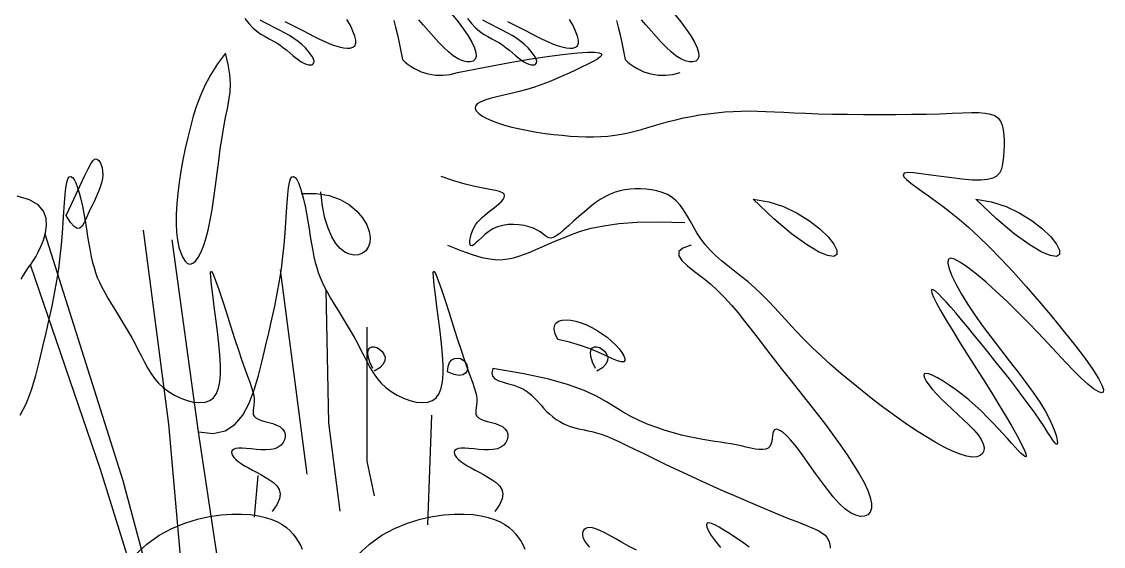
# Model space of a CAD drawing. Extents: x 708 to 987, y 826 to 1497.
# Drawn here: x 804.9 to 952.2, y 1030.9 to 1102.3 of the extents above; entities that cross this region are included whole.
import ezdxf

# ---------------------------------------------------------------- set-up
doc = ezdxf.new("R2010")
doc.units = 0
doc.header["$LTSCALE"] = 0.9
doc.header["$MEASUREMENT"] = 0
doc.layers.add('3', color=3, linetype='CONTINUOUS')
doc.layers.add('7', color=7, linetype='CONTINUOUS')

msp = doc.modelspace()

# ---------------------------------------------------------------- linework, layer by layer
at = {"layer": '3'}
for points in [[(863.49, 1103.32), (864.32, 1102.27), (865.07, 1101.26), (865.7, 1100.33), (866.2, 1099.47), (866.56, 1098.71), (866.76, 1098.07), (866.79, 1097.56), (866.65, 1097.17), (866.38, 1096.92), (865.99, 1096.8), (865.5, 1096.81), (864.94, 1096.95), (864.32, 1097.22), (863.67, 1097.63), (863, 1098.16), (862.32, 1098.79), (861.64, 1099.5), (860.96, 1100.26), (860.28, 1101.04), (859.62, 1101.81), (858.98, 1102.55)], [(893.8, 1103.32), (894.63, 1102.27), (895.38, 1101.26), (896.01, 1100.33), (896.51, 1099.47), (896.87, 1098.71), (897.07, 1098.07), (897.1, 1097.56), (896.96, 1097.17), (896.69, 1096.92), (896.3, 1096.8), (895.81, 1096.81), (895.25, 1096.95), (894.63, 1097.22), (893.98, 1097.63), (893.31, 1098.16), (892.63, 1098.79), (891.95, 1099.5), (891.27, 1100.26), (890.59, 1101.04), (889.93, 1101.81), (889.29, 1102.55)], [(835.29, 1102.71), (835.82, 1102.01), (836.37, 1101.44), (836.93, 1100.97), (837.49, 1100.58), (838.05, 1100.26), (838.59, 1099.96), (839.13, 1099.69), (839.64, 1099.4), (840.12, 1099.08), (840.58, 1098.73), (841.02, 1098.38), (841.43, 1098.02), (841.83, 1097.68), (842.22, 1097.36), (842.59, 1097.07), (842.95, 1096.82), (843.31, 1096.63), (843.64, 1096.49), (843.95, 1096.41), (844.22, 1096.39), (844.45, 1096.42), (844.61, 1096.52), (844.71, 1096.67), (844.72, 1096.89), (844.65, 1097.17), (844.49, 1097.5), (844.25, 1097.87), (843.94, 1098.27), (843.55, 1098.7), (843.09, 1099.13), (842.57, 1099.56), (841.99, 1099.98), (841.36, 1100.39), (840.69, 1100.77), (840, 1101.14), (839.3, 1101.49), (838.62, 1101.83), (837.97, 1102.16), (837.37, 1102.47)], [(840.72, 1102.31), (841.55, 1101.9), (842.37, 1101.48), (843.18, 1101.07), (843.97, 1100.66), (844.73, 1100.27), (845.47, 1099.9), (846.19, 1099.57), (846.87, 1099.27), (847.52, 1099.03), (848.14, 1098.84), (848.71, 1098.71), (849.22, 1098.65), (849.65, 1098.68), (850, 1098.79), (850.25, 1099.01), (850.39, 1099.33), (850.4, 1099.76), (850.27, 1100.32), (850.02, 1100.99), (849.66, 1101.74), (849.18, 1102.58)], [(855.59, 1102.44), (855.81, 1101.51), (856.06, 1100.49), (856.31, 1099.4), (856.54, 1098.27), (856.74, 1097.11)], [(865.6, 1102.71), (866.13, 1102.01), (866.68, 1101.44), (867.24, 1100.97), (867.8, 1100.58), (868.36, 1100.26), (868.9, 1099.96), (869.44, 1099.69), (869.95, 1099.4), (870.43, 1099.08), (870.89, 1098.73), (871.33, 1098.38), (871.74, 1098.02), (872.14, 1097.68), (872.53, 1097.36), (872.9, 1097.07), (873.26, 1096.82), (873.62, 1096.63), (873.95, 1096.49), (874.26, 1096.41), (874.53, 1096.39), (874.76, 1096.42), (874.92, 1096.52), (875.02, 1096.67), (875.03, 1096.89), (874.96, 1097.17), (874.8, 1097.5), (874.56, 1097.87), (874.25, 1098.27), (873.86, 1098.7), (873.4, 1099.13), (872.88, 1099.56), (872.3, 1099.98), (871.67, 1100.39), (871, 1100.77), (870.31, 1101.14), (869.61, 1101.49), (868.93, 1101.83), (868.28, 1102.16), (867.68, 1102.47)], [(871.03, 1102.31), (871.86, 1101.9), (872.68, 1101.48), (873.49, 1101.07), (874.28, 1100.66), (875.04, 1100.27), (875.78, 1099.9), (876.5, 1099.57), (877.18, 1099.27), (877.83, 1099.03), (878.45, 1098.84), (879.02, 1098.71), (879.53, 1098.65), (879.96, 1098.68), (880.31, 1098.79), (880.56, 1099.01), (880.7, 1099.33), (880.71, 1099.76), (880.59, 1100.32), (880.33, 1100.99), (879.97, 1101.74), (879.49, 1102.58)], [(885.9, 1102.44), (886.12, 1101.51), (886.37, 1100.49), (886.62, 1099.4), (886.85, 1098.27), (887.05, 1097.11)], [(832.65, 1098), (831.58, 1096.52), (830.67, 1095.08), (829.91, 1093.66), (829.27, 1092.25), (828.74, 1090.84), (828.28, 1089.42), (827.88, 1087.98), (827.53, 1086.51), (827.19, 1085), (826.88, 1083.47), (826.6, 1081.93), (826.36, 1080.41), (826.17, 1078.92), (826.03, 1077.47), (825.95, 1076.1), (825.94, 1074.81), (826.01, 1073.62), (826.14, 1072.54), (826.33, 1071.6), (826.57, 1070.8), (826.85, 1070.16), (827.16, 1069.68), (827.5, 1069.38), (827.86, 1069.28), (828.22, 1069.39), (828.58, 1069.69), (828.95, 1070.18), (829.3, 1070.86), (829.65, 1071.71), (829.98, 1072.73), (830.3, 1073.91), (830.58, 1075.25), (830.85, 1076.72), (831.09, 1078.3), (831.32, 1079.95), (831.53, 1081.64), (831.75, 1083.32), (831.96, 1084.95), (832.19, 1086.51), (832.43, 1087.95), (832.68, 1089.24), (832.93, 1090.43), (833.14, 1091.56), (833.28, 1092.68), (833.34, 1093.84), (833.27, 1095.08), (833.05, 1096.45), (832.65, 1098)], [(864.25, 1095.35), (868.02, 1096.1), (871.36, 1096.72), (874.28, 1097.22), (876.79, 1097.6), (878.9, 1097.86), (880.63, 1098.03), (881.97, 1098.11), (882.94, 1098.11), (883.55, 1098.03), (883.85, 1097.89), (883.86, 1097.69), (883.63, 1097.44), (883.2, 1097.15), (882.61, 1096.82), (881.91, 1096.46), (881.13, 1096.08), (880.32, 1095.69), (879.46, 1095.29), (878.58, 1094.89), (877.66, 1094.49), (876.71, 1094.1), (875.73, 1093.73), (874.73, 1093.38), (873.69, 1093.06), (872.63, 1092.78), (871.57, 1092.52), (870.55, 1092.27), (869.58, 1092.04), (868.7, 1091.81), (867.95, 1091.58), (867.34, 1091.34), (866.91, 1091.08), (866.68, 1090.79), (866.64, 1090.48), (866.78, 1090.15), (867.09, 1089.82), (867.55, 1089.48), (868.15, 1089.14), (868.88, 1088.81), (869.71, 1088.5), (870.64, 1088.21), (871.65, 1087.93), (872.72, 1087.69), (873.85, 1087.46), (875, 1087.26), (876.17, 1087.08), (877.33, 1086.93), (878.48, 1086.81), (879.6, 1086.71), (880.68, 1086.64), (881.73, 1086.61), (882.76, 1086.6), (883.75, 1086.63), (884.72, 1086.7), (885.67, 1086.81), (886.59, 1086.95), (887.49, 1087.14), (888.38, 1087.36), (889.27, 1087.6), (890.16, 1087.86), (891.07, 1088.14), (892, 1088.41), (892.96, 1088.68), (893.96, 1088.94), (895.01, 1089.18), (896.09, 1089.39), (897.2, 1089.59), (898.34, 1089.75), (899.48, 1089.89), (900.63, 1090), (901.76, 1090.07), (902.88, 1090.12), (903.98, 1090.13), (905.07, 1090.11), (906.2, 1090.07), (907.39, 1090.02), (908.67, 1089.95), (910.07, 1089.88), (911.62, 1089.81), (913.35, 1089.75), (915.27, 1089.7), (917.34, 1089.67), (919.51, 1089.65), (921.72, 1089.64), (923.93, 1089.65), (926.06, 1089.67), (928.08, 1089.7), (929.93, 1089.75), (931.56, 1089.81), (932.98, 1089.87), (934.2, 1089.9), (935.23, 1089.9), (936.09, 1089.84), (936.8, 1089.71), (937.37, 1089.49), (937.82, 1089.16), (938.15, 1088.72), (938.39, 1088.17), (938.54, 1087.54), (938.63, 1086.85), (938.66, 1086.13), (938.65, 1085.38), (938.61, 1084.65), (938.56, 1083.93), (938.49, 1083.27), (938.4, 1082.66), (938.25, 1082.12), (938, 1081.65), (937.63, 1081.27), (937.1, 1080.97), (936.39, 1080.78), (935.46, 1080.69), (934.3, 1080.72), (932.96, 1080.84), (931.53, 1081.01), (930.07, 1081.21), (928.66, 1081.41), (927.38, 1081.59), (926.31, 1081.7), (925.51, 1081.73), (925.04, 1081.64), (924.89, 1081.45), (925.01, 1081.16), (925.37, 1080.78), (925.93, 1080.32), (926.64, 1079.79), (927.47, 1079.2), (928.38, 1078.56), (929.35, 1077.87), (930.36, 1077.12), (931.44, 1076.28), (932.59, 1075.34), (933.83, 1074.26), (935.17, 1073.03), (936.62, 1071.62), (938.19, 1070.02), (939.87, 1068.21), (941.64, 1066.24), (943.42, 1064.19), (945.17, 1062.11), (946.83, 1060.08), (948.35, 1058.16), (949.66, 1056.42), (950.72, 1054.93), (951.48, 1053.73), (951.95, 1052.82), (952.16, 1052.21), (952.13, 1051.86), (951.88, 1051.78), (951.43, 1051.93), (950.82, 1052.33), (950.05, 1052.94), (949.16, 1053.76), (948.16, 1054.75), (947.06, 1055.89), (945.87, 1057.15), (944.61, 1058.51), (943.28, 1059.92), (941.89, 1061.36), (940.47, 1062.8), (939.03, 1064.22), (937.59, 1065.57), (936.21, 1066.81), (934.91, 1067.91), (933.73, 1068.83), (932.72, 1069.52), (931.91, 1069.96), (931.33, 1070.09), (931.02, 1069.9), (930.97, 1069.41), (931.15, 1068.66), (931.53, 1067.68), (932.11, 1066.52), (932.85, 1065.21), (933.72, 1063.78), (934.72, 1062.29), (935.82, 1060.76), (936.97, 1059.21), (938.17, 1057.66), (939.36, 1056.12), (940.52, 1054.62), (941.62, 1053.18), (942.62, 1051.8), (943.49, 1050.51), (944.22, 1049.32), (944.8, 1048.25), (945.24, 1047.29), (945.56, 1046.48), (945.77, 1045.81), (945.88, 1045.29), (945.9, 1044.94), (945.85, 1044.77), (945.74, 1044.77), (945.56, 1044.96), (945.3, 1045.3), (944.98, 1045.8), (944.57, 1046.43), (944.08, 1047.19), (943.5, 1048.06), (942.83, 1049.04), (942.07, 1050.1), (941.22, 1051.24), (940.32, 1052.42), (939.37, 1053.65), (938.39, 1054.89), (937.4, 1056.13), (936.42, 1057.35), (935.46, 1058.53), (934.54, 1059.66), (933.67, 1060.73), (932.85, 1061.72), (932.09, 1062.63), (931.39, 1063.44), (930.75, 1064.16), (930.19, 1064.76), (929.71, 1065.23), (929.31, 1065.58), (929.01, 1065.78), (928.82, 1065.81), (928.75, 1065.67), (928.82, 1065.32), (929.05, 1064.77), (929.44, 1063.98), (930, 1062.95), (930.76, 1061.67), (931.66, 1060.18), (932.68, 1058.54), (933.77, 1056.8), (934.89, 1055.03), (936.01, 1053.26), (937.07, 1051.57), (938.04, 1049.99), (938.89, 1048.59), (939.61, 1047.36), (940.21, 1046.3), (940.7, 1045.4), (941.08, 1044.66), (941.37, 1044.06), (941.55, 1043.61), (941.65, 1043.29), (941.67, 1043.11), (941.6, 1043.05), (941.46, 1043.11), (941.24, 1043.28), (940.94, 1043.55), (940.58, 1043.92), (940.15, 1044.37), (939.66, 1044.91), (939.11, 1045.53), (938.49, 1046.21), (937.82, 1046.93), (937.11, 1047.69), (936.35, 1048.47), (935.55, 1049.26), (934.71, 1050.04), (933.84, 1050.8), (932.94, 1051.53), (932.05, 1052.21), (931.17, 1052.82), (930.35, 1053.35), (929.59, 1053.79), (928.93, 1054.13), (928.4, 1054.34), (928.01, 1054.41), (927.79, 1054.34), (927.74, 1054.13), (927.83, 1053.8), (928.05, 1053.37), (928.4, 1052.85), (928.86, 1052.27), (929.43, 1051.63), (930.08, 1050.95), (930.8, 1050.25), (931.57, 1049.54), (932.36, 1048.82), (933.14, 1048.11), (933.87, 1047.4), (934.54, 1046.72), (935.1, 1046.06), (935.53, 1045.43), (935.81, 1044.84), (935.94, 1044.32), (935.91, 1043.86), (935.73, 1043.49), (935.4, 1043.22), (934.92, 1043.06), (934.3, 1043.03), (933.54, 1043.15), (932.65, 1043.42), (931.63, 1043.83), (930.5, 1044.38), (929.28, 1045.05), (927.98, 1045.83), (926.61, 1046.7), (925.19, 1047.65), (923.74, 1048.67), (922.27, 1049.74), (920.79, 1050.86), (919.31, 1052.02), (917.86, 1053.2), (916.44, 1054.39), (915.07, 1055.58), (913.77, 1056.77), (912.54, 1057.95), (911.39, 1059.09), (910.32, 1060.2), (909.31, 1061.28), (908.35, 1062.33), (907.43, 1063.33), (906.52, 1064.28), (905.63, 1065.19), (904.72, 1066.04), (903.8, 1066.85), (902.87, 1067.61), (901.95, 1068.33), (901.05, 1069.04), (900.19, 1069.75), (899.37, 1070.45), (898.62, 1071.18), (897.94, 1071.93), (897.35, 1072.72), (896.82, 1073.54), (896.35, 1074.36), (895.9, 1075.16), (895.47, 1075.94), (895.03, 1076.67), (894.56, 1077.32), (894.03, 1077.9), (893.45, 1078.37), (892.81, 1078.75), (892.12, 1079.04), (891.4, 1079.26), (890.66, 1079.41), (889.91, 1079.49), (889.16, 1079.53), (888.43, 1079.52), (887.73, 1079.47), (887.04, 1079.38), (886.37, 1079.25), (885.7, 1079.06), (885.04, 1078.8), (884.37, 1078.48), (883.68, 1078.08), (882.98, 1077.6), (882.25, 1077.04), (881.51, 1076.41), (880.77, 1075.76), (880.05, 1075.11), (879.36, 1074.49), (878.73, 1073.93), (878.16, 1073.46), (877.67, 1073.11), (877.27, 1072.91), (876.95, 1072.83), (876.67, 1072.87), (876.41, 1072.99), (876.15, 1073.18), (875.86, 1073.41), (875.51, 1073.67), (875.09, 1073.92), (874.57, 1074.16), (873.97, 1074.36), (873.3, 1074.53), (872.59, 1074.64), (871.86, 1074.69), (871.12, 1074.67), (870.4, 1074.56), (869.71, 1074.36), (869.07, 1074.07), (868.49, 1073.7), (867.97, 1073.3), (867.51, 1072.88), (867.1, 1072.49), (866.76, 1072.16), (866.47, 1071.91), (866.25, 1071.79), (866.08, 1071.8), (865.98, 1071.95), (865.93, 1072.2), (865.94, 1072.53), (866, 1072.92), (866.11, 1073.35), (866.27, 1073.79), (866.47, 1074.22), (866.71, 1074.61), (866.98, 1074.98), (867.29, 1075.33), (867.63, 1075.65), (867.98, 1075.96), (868.35, 1076.27), (868.73, 1076.57), (869.12, 1076.87), (869.5, 1077.17), (869.86, 1077.48), (870.18, 1077.78), (870.44, 1078.07), (870.6, 1078.35), (870.66, 1078.6), (870.59, 1078.82), (870.37, 1079), (869.98, 1079.15), (869.41, 1079.28), (868.66, 1079.43), (867.73, 1079.61), (866.6, 1079.85), (865.28, 1080.18), (863.76, 1080.63), (862.04, 1081.21)], [(810.98, 1075.91), (812.02, 1078.14), (812.84, 1079.91), (813.48, 1081.27), (813.97, 1082.25), (814.34, 1082.93), (814.62, 1083.35), (814.84, 1083.55), (815.03, 1083.6), (815.23, 1083.54), (815.42, 1083.37), (815.6, 1083.12), (815.75, 1082.8), (815.87, 1082.4), (815.94, 1081.95), (815.96, 1081.45), (815.92, 1080.92), (815.8, 1080.35), (815.62, 1079.76), (815.38, 1079.16), (815.11, 1078.54), (814.82, 1077.91), (814.52, 1077.28), (814.21, 1076.65), (813.93, 1076.02), (813.66, 1075.41), (813.4, 1074.87), (813.14, 1074.44), (812.84, 1074.18), (812.49, 1074.15), (812.08, 1074.39), (811.58, 1074.96), (810.98, 1075.91)], [(804.71, 1048.73), (805.57, 1050.34), (806.26, 1052.17), (806.84, 1054.13), (807.34, 1056.12), (807.81, 1058.07), (808.26, 1059.95), (808.67, 1061.78), (809.05, 1063.56), (809.39, 1065.29), (809.7, 1066.99), (809.96, 1068.66), (810.18, 1070.3), (810.35, 1071.91), (810.48, 1073.48), (810.59, 1074.97), (810.68, 1076.36), (810.76, 1077.63), (810.84, 1078.74), (810.94, 1079.66), (811.06, 1080.38), (811.22, 1080.88), (811.4, 1081.15), (811.61, 1081.22), (811.83, 1081.09), (812.06, 1080.79), (812.3, 1080.33), (812.53, 1079.72), (812.76, 1078.98), (812.97, 1078.13), (813.18, 1077.18), (813.37, 1076.18), (813.55, 1075.13), (813.73, 1074.07), (813.9, 1073.03), (814.07, 1072.03), (814.23, 1071.11), (814.4, 1070.27), (814.57, 1069.51), (814.77, 1068.8), (814.98, 1068.13), (815.22, 1067.48), (815.51, 1066.83), (815.84, 1066.16), (816.22, 1065.44), (816.67, 1064.66), (817.16, 1063.84), (817.68, 1062.97), (818.23, 1062.08), (818.79, 1061.17), (819.33, 1060.25), (819.86, 1059.34), (820.35, 1058.44), (820.8, 1057.57), (821.22, 1056.74), (821.63, 1055.93), (822.05, 1055.16), (822.49, 1054.43), (822.98, 1053.73), (823.54, 1053.08), (824.18, 1052.48), (824.92, 1051.93), (825.73, 1051.44), (826.59, 1051.03), (827.46, 1050.71), (828.32, 1050.51), (829.14, 1050.43), (829.88, 1050.49), (830.52, 1050.71), (831.04, 1051.1), (831.43, 1051.66), (831.72, 1052.39), (831.9, 1053.28), (831.98, 1054.33), (831.98, 1055.55), (831.91, 1056.92), (831.78, 1058.44), (831.59, 1060.11), (831.37, 1061.83), (831.14, 1063.52), (830.93, 1065.09), (830.76, 1066.44), (830.66, 1067.49), (830.64, 1068.15), (830.74, 1068.31), (830.97, 1067.93), (831.32, 1067.06), (831.75, 1065.83), (832.26, 1064.32), (832.8, 1062.63), (833.36, 1060.88), (833.91, 1059.15), (834.43, 1057.56), (834.9, 1056.18), (835.31, 1055.01), (835.67, 1054.03), (835.97, 1053.2), (836.21, 1052.5), (836.39, 1051.91), (836.51, 1051.39), (836.57, 1050.93), (836.57, 1050.51), (836.53, 1050.11), (836.48, 1049.74), (836.43, 1049.4), (836.41, 1049.09), (836.45, 1048.81), (836.57, 1048.57), (836.79, 1048.36), (837.12, 1048.18), (837.55, 1048.02), (838.04, 1047.88), (838.57, 1047.73), (839.1, 1047.57), (839.6, 1047.38), (840.04, 1047.16), (840.4, 1046.88), (840.65, 1046.55), (840.78, 1046.18), (840.8, 1045.78), (840.71, 1045.38), (840.52, 1045), (840.23, 1044.66), (839.85, 1044.37), (839.37, 1044.16), (838.8, 1044.04), (838.17, 1044), (837.5, 1044.01), (836.82, 1044.06), (836.14, 1044.13), (835.5, 1044.19), (834.92, 1044.23), (834.43, 1044.23), (834.04, 1044.18), (833.76, 1044.07), (833.58, 1043.91), (833.5, 1043.71), (833.51, 1043.48), (833.61, 1043.23), (833.8, 1042.96), (834.06, 1042.69), (834.4, 1042.41), (834.81, 1042.13), (835.27, 1041.85), (835.78, 1041.56), (836.32, 1041.26), (836.9, 1040.95), (837.48, 1040.63), (838.08, 1040.3), (838.66, 1039.94), (839.2, 1039.55), (839.65, 1039.11), (839.96, 1038.61), (840.1, 1038.02), (840.01, 1037.34), (839.66, 1036.54), (839, 1035.62)], [(828.99, 1046.47), (830.98, 1046.21), (832.62, 1046.57), (833.95, 1047.44), (835.02, 1048.73), (835.88, 1050.34), (836.57, 1052.17), (837.15, 1054.13), (837.65, 1056.12), (838.12, 1058.07), (838.57, 1059.95), (838.98, 1061.78), (839.36, 1063.56), (839.7, 1065.29), (840.01, 1066.99), (840.27, 1068.66), (840.49, 1070.3), (840.66, 1071.91), (840.79, 1073.48), (840.9, 1074.97), (840.99, 1076.36), (841.07, 1077.63), (841.15, 1078.74), (841.25, 1079.66), (841.37, 1080.38), (841.53, 1080.88), (841.71, 1081.15), (841.92, 1081.22), (842.14, 1081.09), (842.37, 1080.79), (842.61, 1080.33), (842.84, 1079.72), (843.07, 1078.98), (843.28, 1078.13), (843.49, 1077.18), (843.68, 1076.18), (843.86, 1075.13), (844.04, 1074.07), (844.21, 1073.03), (844.38, 1072.03), (844.54, 1071.11), (844.71, 1070.27), (844.89, 1069.51), (845.08, 1068.8), (845.29, 1068.13), (845.53, 1067.48), (845.82, 1066.83), (846.15, 1066.16), (846.53, 1065.44), (846.98, 1064.66), (847.47, 1063.84), (848, 1062.97), (848.54, 1062.08), (849.1, 1061.17), (849.64, 1060.25), (850.17, 1059.34), (850.66, 1058.44), (851.11, 1057.57), (851.53, 1056.74), (851.94, 1055.93), (852.36, 1055.16), (852.8, 1054.43), (853.29, 1053.73), (853.85, 1053.08), (854.49, 1052.48), (855.23, 1051.93), (856.04, 1051.44), (856.9, 1051.03), (857.77, 1050.71), (858.63, 1050.51), (859.45, 1050.43), (860.19, 1050.49), (860.83, 1050.71), (861.35, 1051.1), (861.74, 1051.66), (862.03, 1052.39), (862.21, 1053.28), (862.29, 1054.33), (862.3, 1055.55), (862.22, 1056.92), (862.09, 1058.44), (861.9, 1060.11), (861.68, 1061.83), (861.45, 1063.52), (861.24, 1065.09), (861.07, 1066.44), (860.97, 1067.49), (860.95, 1068.15), (861.05, 1068.31), (861.29, 1067.93), (861.63, 1067.06), (862.07, 1065.83), (862.57, 1064.32), (863.11, 1062.63), (863.67, 1060.88), (864.22, 1059.15), (864.74, 1057.56), (865.21, 1056.18), (865.62, 1055.01), (865.98, 1054.03), (866.28, 1053.2), (866.52, 1052.5), (866.7, 1051.91), (866.82, 1051.39), (866.88, 1050.93), (866.88, 1050.51), (866.84, 1050.11), (866.79, 1049.74), (866.74, 1049.4), (866.72, 1049.09), (866.76, 1048.81), (866.88, 1048.57), (867.1, 1048.36), (867.43, 1048.18), (867.86, 1048.02), (868.35, 1047.88), (868.88, 1047.73), (869.41, 1047.57), (869.91, 1047.38), (870.35, 1047.16), (870.71, 1046.88), (870.96, 1046.55), (871.09, 1046.18), (871.11, 1045.78), (871.02, 1045.38), (870.83, 1045), (870.55, 1044.66), (870.16, 1044.37), (869.68, 1044.16), (869.11, 1044.04), (868.48, 1044), (867.81, 1044.01), (867.13, 1044.06), (866.45, 1044.13), (865.81, 1044.19), (865.23, 1044.23), (864.74, 1044.23), (864.35, 1044.18), (864.07, 1044.07), (863.89, 1043.91), (863.81, 1043.71), (863.82, 1043.48), (863.92, 1043.23), (864.11, 1042.96), (864.37, 1042.69), (864.71, 1042.41), (865.12, 1042.13), (865.58, 1041.85), (866.09, 1041.56), (866.64, 1041.26), (867.21, 1040.95), (867.79, 1040.63), (868.39, 1040.3), (868.97, 1039.94), (869.51, 1039.55), (869.96, 1039.11), (870.27, 1038.61), (870.41, 1038.02), (870.32, 1037.34), (869.97, 1036.54), (869.31, 1035.62)], [(804.84, 1067.25), (805.17, 1067.8), (805.5, 1068.29), (805.82, 1068.76), (806.16, 1069.23), (806.49, 1069.73), (806.83, 1070.29), (807.18, 1070.92), (807.54, 1071.67), (807.89, 1072.55), (808.17, 1073.52), (808.32, 1074.52), (808.24, 1075.53), (807.88, 1076.48), (807.16, 1077.33), (806, 1078.03), (804.32, 1078.54)], [(842.98, 1078.91), (845, 1078.91), (846.76, 1078.61), (848.27, 1078.07), (849.53, 1077.35), (850.54, 1076.5), (851.33, 1075.57), (851.89, 1074.63), (852.23, 1073.72), (852.36, 1072.9), (852.31, 1072.18), (852.1, 1071.58), (851.76, 1071.1), (851.3, 1070.75), (850.76, 1070.55), (850.17, 1070.51), (849.54, 1070.63), (848.9, 1070.93), (848.28, 1071.41), (847.68, 1072.1), (847.12, 1073.01), (846.62, 1074.16), (846.2, 1075.54), (845.87, 1077.19), (845.65, 1079.12)], [(904.5, 1078.12), (906.62, 1077.77), (908.63, 1077.11), (910.49, 1076.22), (912.14, 1075.18), (913.56, 1074.07), (914.69, 1072.98), (915.48, 1071.98), (915.89, 1071.16), (915.89, 1070.59), (915.46, 1070.34), (914.63, 1070.44), (913.39, 1070.95), (911.75, 1071.93), (909.72, 1073.41), (907.3, 1075.46), (904.5, 1078.12)], [(934.81, 1078.12), (936.93, 1077.77), (938.94, 1077.11), (940.8, 1076.22), (942.45, 1075.18), (943.87, 1074.07), (945, 1072.98), (945.79, 1071.98), (946.2, 1071.16), (946.2, 1070.59), (945.77, 1070.34), (944.94, 1070.44), (943.7, 1070.95), (942.06, 1071.93), (940.03, 1073.41), (937.61, 1075.46), (934.81, 1078.12)], [(862.88, 1071.84), (864.71, 1071.12), (866.26, 1070.57), (867.55, 1070.2), (868.65, 1069.98), (869.59, 1069.88), (870.41, 1069.89), (871.16, 1069.98), (871.87, 1070.15), (872.6, 1070.37), (873.35, 1070.63), (874.12, 1070.93), (874.93, 1071.26), (875.78, 1071.63), (876.68, 1072.02), (877.64, 1072.44), (878.66, 1072.87), (879.75, 1073.32), (880.99, 1073.76), (882.43, 1074.16), (884.15, 1074.51), (886.21, 1074.79), (888.69, 1074.97), (891.65, 1075.02), (895.17, 1074.94)], [(896.05, 1071.84), (894.91, 1071.46), (894.38, 1070.98), (894.38, 1070.42), (894.8, 1069.78), (895.54, 1069.06), (896.5, 1068.29), (897.58, 1067.46), (898.67, 1066.58), (899.69, 1065.66), (900.65, 1064.7), (901.56, 1063.7), (902.45, 1062.64), (903.33, 1061.54), (904.23, 1060.37), (905.16, 1059.15), (906.15, 1057.85), (907.21, 1056.5), (908.32, 1055.08), (909.48, 1053.63), (910.66, 1052.14), (911.85, 1050.64), (913.03, 1049.13), (914.18, 1047.63), (915.29, 1046.15), (916.33, 1044.7), (917.3, 1043.31), (918.17, 1041.98), (918.94, 1040.72), (919.58, 1039.55), (920.08, 1038.49), (920.42, 1037.54), (920.6, 1036.72), (920.59, 1036.05), (920.42, 1035.53), (920.1, 1035.17), (919.65, 1034.98), (919.09, 1034.95), (918.45, 1035.11), (917.74, 1035.45), (916.99, 1035.99), (916.2, 1036.72), (915.4, 1037.6), (914.59, 1038.6), (913.78, 1039.68), (912.99, 1040.78), (912.22, 1041.88), (911.48, 1042.92), (910.79, 1043.87), (910.16, 1044.68), (909.58, 1045.36), (909.06, 1045.91), (908.6, 1046.32), (908.2, 1046.61), (907.87, 1046.78), (907.6, 1046.82), (907.4, 1046.74), (907.27, 1046.55), (907.18, 1046.26), (907.12, 1045.92), (907.07, 1045.54), (907.01, 1045.16), (906.91, 1044.79), (906.75, 1044.47), (906.52, 1044.23), (906.2, 1044.09), (905.79, 1044.03), (905.3, 1044.05), (904.76, 1044.12), (904.16, 1044.24), (903.52, 1044.38), (902.86, 1044.53), (902.17, 1044.68), (901.47, 1044.81), (900.76, 1044.92), (900.03, 1045.03), (899.27, 1045.15), (898.47, 1045.27), (897.62, 1045.41), (896.72, 1045.58), (895.76, 1045.78), (894.73, 1046.02), (893.65, 1046.31), (892.52, 1046.64), (891.38, 1047.03), (890.21, 1047.47), (889.06, 1047.96), (887.91, 1048.51), (886.8, 1049.13), (885.71, 1049.81), (884.54, 1050.54), (883.18, 1051.3), (881.49, 1052.08), (879.36, 1052.86), (876.66, 1053.63), (873.27, 1054.37), (869.07, 1055.06)], [(877.92, 1059.03), (877.54, 1059.79), (877.39, 1060.41), (877.43, 1060.9), (877.64, 1061.26), (878, 1061.52), (878.48, 1061.66), (879.05, 1061.7), (879.69, 1061.65), (880.37, 1061.51), (881.08, 1061.29), (881.81, 1061.01), (882.54, 1060.66), (883.25, 1060.26), (883.95, 1059.81), (884.61, 1059.32), (885.22, 1058.81), (885.76, 1058.28), (886.23, 1057.75), (886.61, 1057.25), (886.87, 1056.8), (887.02, 1056.42), (887.02, 1056.15), (886.87, 1055.99), (886.54, 1055.98), (886.04, 1056.13), (885.35, 1056.41), (884.49, 1056.79), (883.47, 1057.24), (882.3, 1057.73), (880.98, 1058.21), (879.51, 1058.66), (877.92, 1059.03)], [(852.71, 1055.06), (852.31, 1055.96), (852.1, 1056.69), (852.04, 1057.25), (852.12, 1057.65), (852.3, 1057.91), (852.57, 1058.04), (852.9, 1058.04), (853.26, 1057.93), (853.63, 1057.71), (853.97, 1057.41), (854.23, 1057.04), (854.38, 1056.61), (854.36, 1056.15), (854.13, 1055.67), (853.66, 1055.18), (852.89, 1054.7)], [(883.02, 1055.06), (882.62, 1055.96), (882.41, 1056.69), (882.35, 1057.25), (882.43, 1057.65), (882.61, 1057.91), (882.88, 1058.04), (883.21, 1058.04), (883.57, 1057.93), (883.94, 1057.71), (884.28, 1057.41), (884.54, 1057.04), (884.69, 1056.61), (884.67, 1056.15), (884.44, 1055.67), (883.97, 1055.18), (883.2, 1054.7)], [(862.88, 1054.62), (862.96, 1055.34), (863.17, 1055.88), (863.48, 1056.24), (863.85, 1056.44), (864.25, 1056.49), (864.65, 1056.42), (865.02, 1056.23), (865.31, 1055.94), (865.51, 1055.58), (865.59, 1055.17), (865.54, 1054.78), (865.34, 1054.45), (864.99, 1054.22), (864.47, 1054.14), (863.78, 1054.26), (862.88, 1054.62)], [(869.07, 1055.06), (868.9, 1054.47), (869, 1054.02), (869.34, 1053.68), (869.85, 1053.42), (870.48, 1053.2), (871.19, 1053.01), (871.92, 1052.8), (872.61, 1052.55), (873.24, 1052.25), (873.79, 1051.88), (874.29, 1051.47), (874.74, 1051.04), (875.16, 1050.58), (875.57, 1050.12), (875.96, 1049.67), (876.37, 1049.24), (876.8, 1048.84), (877.24, 1048.48), (877.69, 1048.15), (878.16, 1047.86), (878.63, 1047.6), (879.11, 1047.38), (879.58, 1047.19), (880.06, 1047.03), (880.52, 1046.91), (881, 1046.81), (881.49, 1046.71), (882, 1046.61), (882.55, 1046.49), (883.16, 1046.33), (883.82, 1046.12), (884.55, 1045.85), (885.37, 1045.51), (886.28, 1045.1), (887.29, 1044.61), (888.42, 1044.06), (889.68, 1043.44), (891.06, 1042.76), (892.59, 1042.02), (894.28, 1041.22), (896.13, 1040.36), (898.08, 1039.48), (900.1, 1038.58), (902.13, 1037.69), (904.12, 1036.83), (906.02, 1036.03), (907.77, 1035.3), (909.32, 1034.66), (910.64, 1034.14), (911.73, 1033.71), (912.61, 1033.34), (913.32, 1033.02), (913.86, 1032.71), (914.27, 1032.4), (914.57, 1032.05), (914.77, 1031.64), (914.91, 1031.17), (914.97, 1030.63)], [(820.36, 1029.72), (821.95, 1031.19), (823.62, 1032.38), (825.36, 1033.32), (827.11, 1034.04), (828.84, 1034.56), (830.51, 1034.92), (832.09, 1035.14), (833.54, 1035.25), (834.86, 1035.26), (836.06, 1035.19), (837.14, 1035.04), (838.11, 1034.82), (838.97, 1034.54), (839.73, 1034.21), (840.39, 1033.83), (840.97, 1033.43), (841.47, 1032.99), (841.89, 1032.53), (842.26, 1032.04), (842.58, 1031.54), (842.86, 1031.01), (843.12, 1030.47)], [(850.68, 1029.72), (852.26, 1031.19), (853.93, 1032.38), (855.67, 1033.32), (857.42, 1034.04), (859.15, 1034.56), (860.82, 1034.92), (862.4, 1035.14), (863.85, 1035.25), (865.17, 1035.26), (866.37, 1035.19), (867.45, 1035.04), (868.42, 1034.82), (869.28, 1034.54), (870.04, 1034.21), (870.7, 1033.83), (871.28, 1033.43), (871.78, 1032.99), (872.2, 1032.53), (872.57, 1032.04), (872.89, 1031.54), (873.17, 1031.01), (873.43, 1030.47)], [(903.96, 1030.78), (903.02, 1031.43), (902.12, 1032.04), (901.29, 1032.6), (900.52, 1033.09), (899.85, 1033.49), (899.27, 1033.79), (898.8, 1033.98), (898.44, 1034.06), (898.22, 1034.01), (898.13, 1033.82), (898.19, 1033.49), (898.41, 1032.99), (898.79, 1032.36), (899.34, 1031.6), (900.06, 1030.72)], [(888.6, 1030.33), (887.53, 1030.9), (886.56, 1031.44), (885.69, 1031.94), (884.91, 1032.38), (884.22, 1032.75), (883.61, 1033.05), (883.08, 1033.26), (882.62, 1033.38), (882.22, 1033.42), (881.89, 1033.37), (881.63, 1033.26), (881.44, 1033.1), (881.31, 1032.89), (881.24, 1032.65), (881.24, 1032.38), (881.3, 1032.1), (881.42, 1031.8), (881.61, 1031.48), (881.88, 1031.14), (882.22, 1030.77)]]:
    msp.add_lwpolyline(points, dxfattribs=at)
for centre in [(861.95, 1102.41), (892.26, 1102.41)]:
    msp.add_arc(centre, 7.43, 225.448, 288.1012, dxfattribs=at)
at = {"layer": '7'}
for points in [[(821.45, 1073.89), (824.89, 1047.49), (827.97, 1013.15), (828.99, 1007), (824.89, 1016.74), (818.73, 1039.8), (808.12, 1073.35)], [(834, 1002.44), (833.61, 1004.44), (832.07, 1025.96), (828.99, 1046.47), (825.4, 1072.6)], [(829.32, 992.64), (824.89, 1011.61), (815.65, 1041.34), (806.13, 1069.19)], [(840.12, 1068.49), (843.73, 1040.69)], [(848.28, 1035.67), (846.71, 1047.66), (846.35, 1065.78)], [(852.97, 1037.76), (851.93, 1042.45), (851.93, 1060.69)], [(860.23, 1033.81), (860.74, 1048.74)], [(836.62, 1034.84), (837.13, 1040.51)]]:
    msp.add_lwpolyline(points, dxfattribs=at)

doc.saveas('drawing.dxf')
